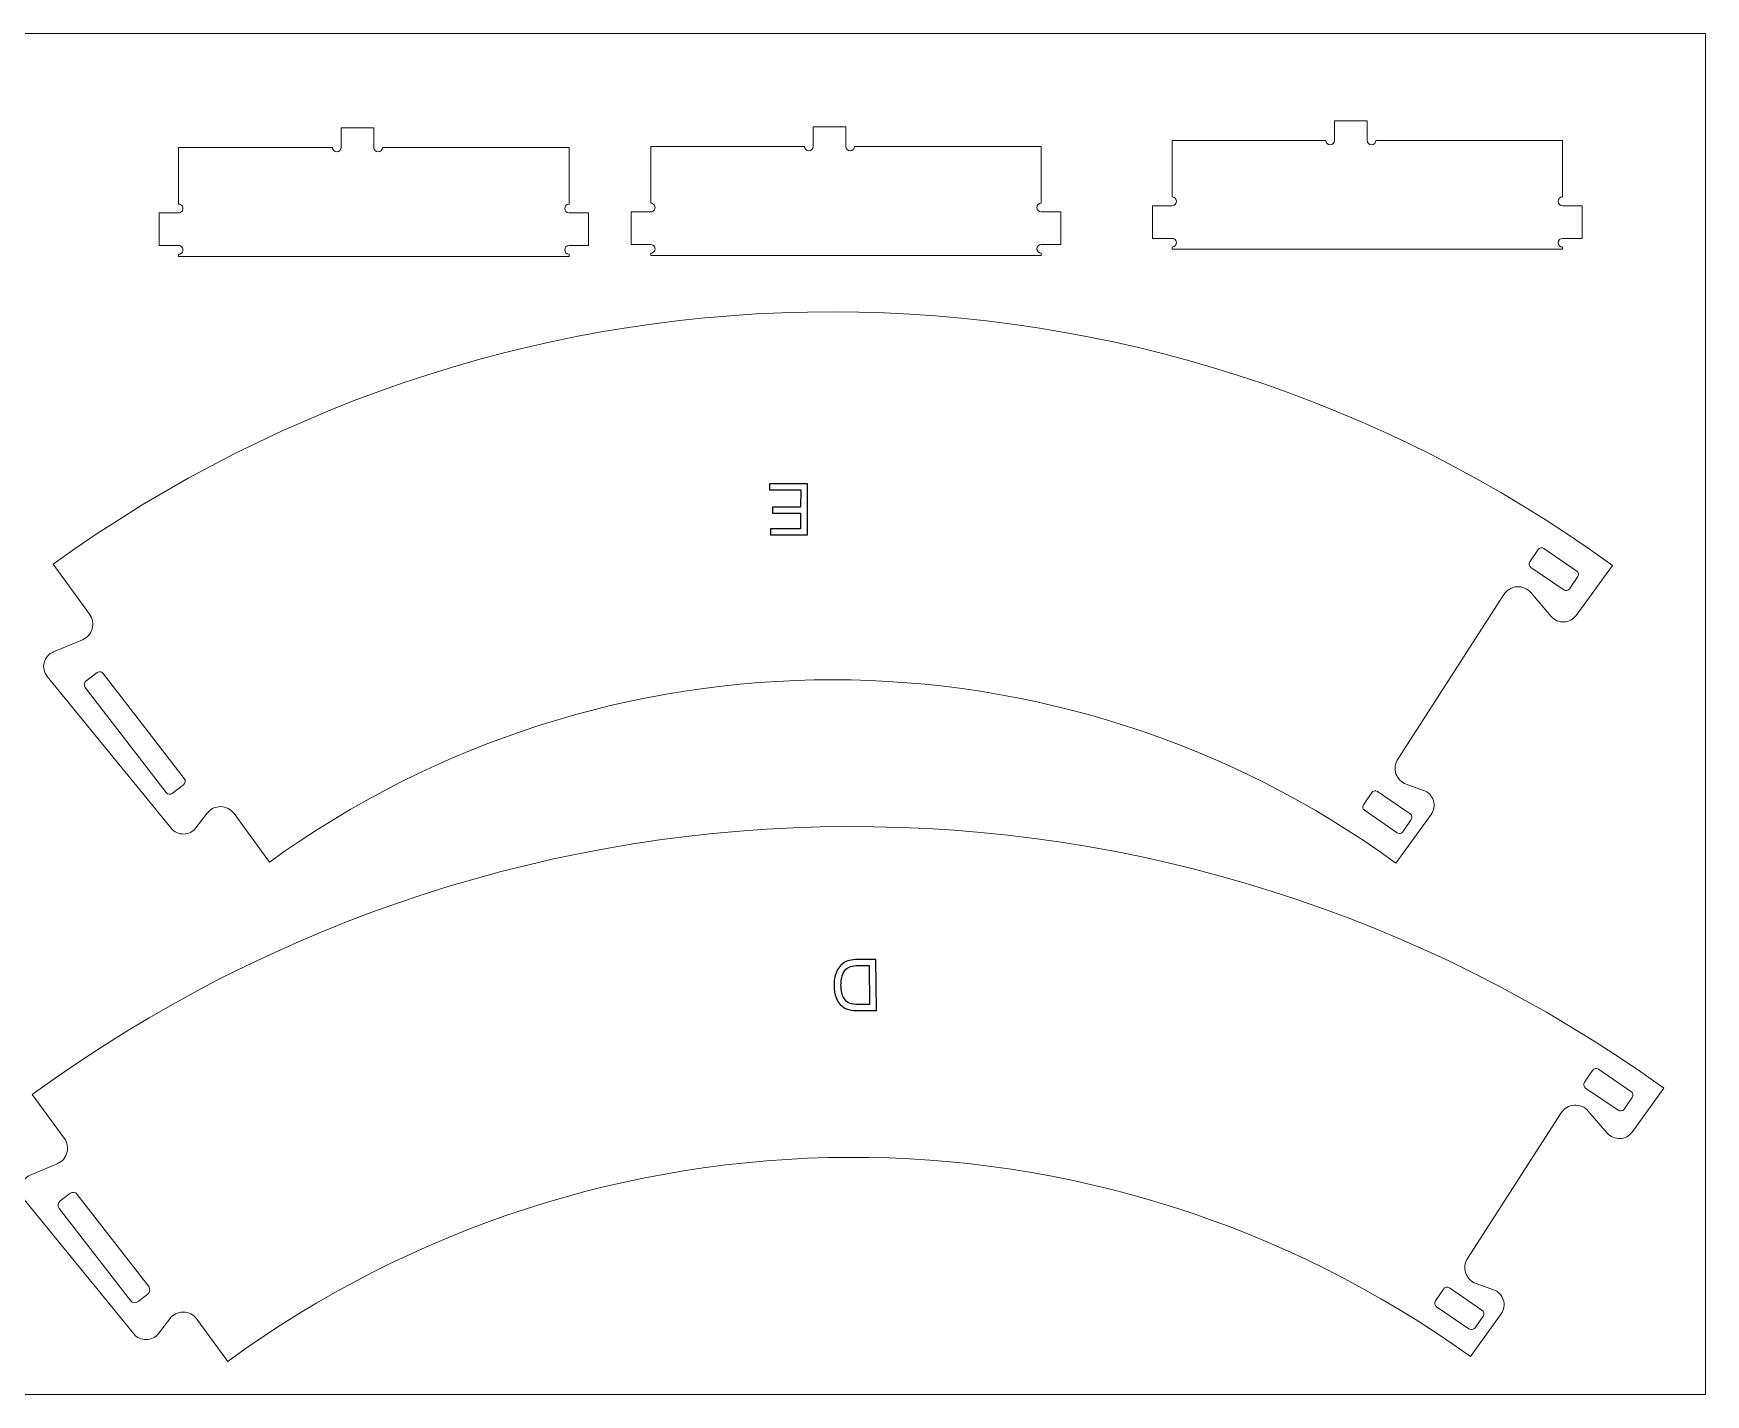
# Model space of a CAD drawing. Header units: centimetres. Extents: x -387 to -137, y -1458 to -1333.
# Drawn here: x -290.7 to -137.2, y -1457.6 to -1332.6 of the extents above; entities that cross this region are included whole.
import ezdxf

# ---------------------------------------------------------------- set-up
doc = ezdxf.new("R2010")
doc.units = ezdxf.units.CM
doc.header["$MEASUREMENT"] = 0
for name, color, linetype in [('decoupe', 7, 'Continuous'), ('lettres', 7, 'Continuous'), ('planche', 7, 'Continuous'), ('trous', 7, 'Continuous')]:
    doc.layers.add(name, color=color, linetype=linetype)

msp = doc.modelspace()

# ---------------------------------------------------------------- linework, layer by layer
at = {"layer": 'decoupe', "color": 5, "lineweight": 9}
for points, knots in [([(-279.17673, -1352.04428), (-279.17673, -1352.04428), (-277.37671, -1352.04428), (-277.37671, -1352.04428), (-277.23379, -1352.04428), (-277.1018, -1352.1205), (-277.03034, -1352.24425), (-276.95889, -1352.36799), (-276.95889, -1352.52055), (-277.03034, -1352.64429), (-277.1018, -1352.76803), (-277.23379, -1352.84425), (-277.37671, -1352.84425), (-277.37671, -1352.84425), (-277.37671, -1353.04422), (-277.37671, -1353.04422), (-277.37671, -1353.04422), (-241.52679, -1353.04422), (-241.52679, -1353.04422), (-241.52679, -1353.04422), (-241.52679, -1352.84425), (-241.52679, -1352.84425), (-241.74766, -1352.84425), (-241.92683, -1352.6652), (-241.92683, -1352.44433), (-241.92683, -1352.22333), (-241.74766, -1352.04428), (-241.52679, -1352.04428), (-241.52679, -1352.04428), (-239.72677, -1352.04428), (-239.72677, -1352.04428), (-239.72677, -1352.04428), (-239.72677, -1349.04425), (-239.72677, -1349.04425), (-239.72677, -1349.04425), (-241.52679, -1349.04425), (-241.52679, -1349.04425), (-241.74766, -1349.04425), (-241.92683, -1348.8652), (-241.92683, -1348.64432), (-241.92683, -1348.42333), (-241.74766, -1348.24428), (-241.52679, -1348.24428), (-241.52679, -1348.24428), (-241.52679, -1343.0443), (-241.52679, -1343.0443), (-241.52679, -1343.0443), (-258.65172, -1343.0443), (-258.65172, -1343.0443), (-258.65172, -1343.26518), (-258.83088, -1343.44423), (-259.05176, -1343.44423), (-259.27264, -1343.44423), (-259.4518, -1343.26518), (-259.4518, -1343.0443), (-259.4518, -1343.0443), (-259.4518, -1341.24428), (-259.4518, -1341.24428), (-259.4518, -1341.24428), (-262.45172, -1341.24428), (-262.45172, -1341.24428), (-262.45172, -1341.24428), (-262.45172, -1343.0443), (-262.45172, -1343.0443), (-262.45172, -1343.26518), (-262.63089, -1343.44423), (-262.85176, -1343.44423), (-263.07264, -1343.44423), (-263.25181, -1343.26518), (-263.25181, -1343.0443), (-263.25181, -1343.0443), (-277.37671, -1343.0443), (-277.37671, -1343.0443), (-277.37671, -1343.0443), (-277.37671, -1348.24428), (-277.37671, -1348.24428), (-277.23379, -1348.24428), (-277.1018, -1348.3205), (-277.03034, -1348.44424), (-276.95889, -1348.56799), (-276.95889, -1348.72055), (-277.03034, -1348.84429), (-277.1018, -1348.96803), (-277.23379, -1349.04425), (-277.37671, -1349.04425), (-277.37671, -1349.04425), (-279.17673, -1349.04425), (-279.17673, -1349.04425), (-279.17673, -1349.04425), (-279.17673, -1352.04428), (-279.17673, -1352.04428)], [0, 0, 0, 0, 0.033333333, 0.033333333, 0.033333333, 0.066666667, 0.066666667, 0.066666667, 0.1, 0.1, 0.1, 0.133333333, 0.133333333, 0.133333333, 0.166666667, 0.166666667, 0.166666667, 0.2, 0.2, 0.2, 0.233333333, 0.233333333, 0.233333333, 0.266666667, 0.266666667, 0.266666667, 0.3, 0.3, 0.3, 0.333333333, 0.333333333, 0.333333333, 0.366666667, 0.366666667, 0.366666667, 0.4, 0.4, 0.4, 0.433333333, 0.433333333, 0.433333333, 0.466666667, 0.466666667, 0.466666667, 0.5, 0.5, 0.5, 0.533333333, 0.533333333, 0.533333333, 0.566666667, 0.566666667, 0.566666667, 0.6, 0.6, 0.6, 0.633333333, 0.633333333, 0.633333333, 0.666666667, 0.666666667, 0.666666667, 0.7, 0.7, 0.7, 0.733333333, 0.733333333, 0.733333333, 0.766666667, 0.766666667, 0.766666667, 0.8, 0.8, 0.8, 0.833333333, 0.833333333, 0.833333333, 0.866666667, 0.866666667, 0.866666667, 0.9, 0.9, 0.9, 0.933333333, 0.933333333, 0.933333333, 0.966666667, 0.966666667, 0.966666667, 1, 1, 1, 1]), ([(-235.8277, -1351.95392), (-235.8277, -1351.95392), (-234.02768, -1351.95392), (-234.02768, -1351.95392), (-233.88476, -1351.95392), (-233.75277, -1352.03014), (-233.68131, -1352.15389), (-233.60986, -1352.27763), (-233.60986, -1352.43019), (-233.68131, -1352.55393), (-233.75277, -1352.67767), (-233.88476, -1352.75389), (-234.02768, -1352.75389), (-234.02768, -1352.75389), (-234.02768, -1352.95386), (-234.02768, -1352.95386), (-234.02768, -1352.95386), (-198.17776, -1352.95386), (-198.17776, -1352.95386), (-198.17776, -1352.95386), (-198.17776, -1352.75389), (-198.17776, -1352.75389), (-198.39863, -1352.75389), (-198.5778, -1352.57484), (-198.5778, -1352.35397), (-198.5778, -1352.13297), (-198.39863, -1351.95392), (-198.17776, -1351.95392), (-198.17776, -1351.95392), (-196.37774, -1351.95392), (-196.37774, -1351.95392), (-196.37774, -1351.95392), (-196.37774, -1348.95389), (-196.37774, -1348.95389), (-196.37774, -1348.95389), (-198.17776, -1348.95389), (-198.17776, -1348.95389), (-198.39863, -1348.95389), (-198.5778, -1348.77484), (-198.5778, -1348.55396), (-198.5778, -1348.33297), (-198.39863, -1348.15392), (-198.17776, -1348.15392), (-198.17776, -1348.15392), (-198.17776, -1342.95394), (-198.17776, -1342.95394), (-198.17776, -1342.95394), (-215.30269, -1342.95394), (-215.30269, -1342.95394), (-215.30269, -1343.17482), (-215.48185, -1343.35387), (-215.70273, -1343.35387), (-215.92361, -1343.35387), (-216.10277, -1343.17482), (-216.10277, -1342.95394), (-216.10277, -1342.95394), (-216.10277, -1341.15392), (-216.10277, -1341.15392), (-216.10277, -1341.15392), (-219.10269, -1341.15392), (-219.10269, -1341.15392), (-219.10269, -1341.15392), (-219.10269, -1342.95394), (-219.10269, -1342.95394), (-219.10269, -1343.17482), (-219.28186, -1343.35387), (-219.50273, -1343.35387), (-219.72361, -1343.35387), (-219.90278, -1343.17482), (-219.90278, -1342.95394), (-219.90278, -1342.95394), (-234.02768, -1342.95394), (-234.02768, -1342.95394), (-234.02768, -1342.95394), (-234.02768, -1348.15392), (-234.02768, -1348.15392), (-233.88476, -1348.15392), (-233.75277, -1348.23014), (-233.68131, -1348.35388), (-233.60986, -1348.47763), (-233.60986, -1348.63019), (-233.68131, -1348.75393), (-233.75277, -1348.87767), (-233.88476, -1348.95389), (-234.02768, -1348.95389), (-234.02768, -1348.95389), (-235.8277, -1348.95389), (-235.8277, -1348.95389), (-235.8277, -1348.95389), (-235.8277, -1351.95392), (-235.8277, -1351.95392)], [0, 0, 0, 0, 0.033333333, 0.033333333, 0.033333333, 0.066666667, 0.066666667, 0.066666667, 0.1, 0.1, 0.1, 0.133333333, 0.133333333, 0.133333333, 0.166666667, 0.166666667, 0.166666667, 0.2, 0.2, 0.2, 0.233333333, 0.233333333, 0.233333333, 0.266666667, 0.266666667, 0.266666667, 0.3, 0.3, 0.3, 0.333333333, 0.333333333, 0.333333333, 0.366666667, 0.366666667, 0.366666667, 0.4, 0.4, 0.4, 0.433333333, 0.433333333, 0.433333333, 0.466666667, 0.466666667, 0.466666667, 0.5, 0.5, 0.5, 0.533333333, 0.533333333, 0.533333333, 0.566666667, 0.566666667, 0.566666667, 0.6, 0.6, 0.6, 0.633333333, 0.633333333, 0.633333333, 0.666666667, 0.666666667, 0.666666667, 0.7, 0.7, 0.7, 0.733333333, 0.733333333, 0.733333333, 0.766666667, 0.766666667, 0.766666667, 0.8, 0.8, 0.8, 0.833333333, 0.833333333, 0.833333333, 0.866666667, 0.866666667, 0.866666667, 0.9, 0.9, 0.9, 0.933333333, 0.933333333, 0.933333333, 0.966666667, 0.966666667, 0.966666667, 1, 1, 1, 1]), ([(-187.9542, -1351.38687), (-187.9542, -1351.38687), (-186.15418, -1351.38687), (-186.15418, -1351.38687), (-186.01126, -1351.38687), (-185.87927, -1351.46309), (-185.80781, -1351.58684), (-185.73636, -1351.71058), (-185.73636, -1351.86314), (-185.80781, -1351.98688), (-185.87927, -1352.11062), (-186.01126, -1352.18684), (-186.15418, -1352.18684), (-186.15418, -1352.18684), (-186.15418, -1352.38681), (-186.15418, -1352.38681), (-186.15418, -1352.38681), (-150.30426, -1352.38681), (-150.30426, -1352.38681), (-150.30426, -1352.38681), (-150.30426, -1352.18684), (-150.30426, -1352.18684), (-150.52513, -1352.18684), (-150.7043, -1352.00779), (-150.7043, -1351.78692), (-150.7043, -1351.56592), (-150.52513, -1351.38687), (-150.30426, -1351.38687), (-150.30426, -1351.38687), (-148.50424, -1351.38687), (-148.50424, -1351.38687), (-148.50424, -1351.38687), (-148.50424, -1348.38684), (-148.50424, -1348.38684), (-148.50424, -1348.38684), (-150.30426, -1348.38684), (-150.30426, -1348.38684), (-150.52513, -1348.38684), (-150.7043, -1348.20779), (-150.7043, -1347.98691), (-150.7043, -1347.76592), (-150.52513, -1347.58687), (-150.30426, -1347.58687), (-150.30426, -1347.58687), (-150.30426, -1342.38689), (-150.30426, -1342.38689), (-150.30426, -1342.38689), (-167.42919, -1342.38689), (-167.42919, -1342.38689), (-167.42919, -1342.60777), (-167.60835, -1342.78682), (-167.82923, -1342.78682), (-168.05011, -1342.78682), (-168.22927, -1342.60777), (-168.22927, -1342.38689), (-168.22927, -1342.38689), (-168.22927, -1340.58687), (-168.22927, -1340.58687), (-168.22927, -1340.58687), (-171.22919, -1340.58687), (-171.22919, -1340.58687), (-171.22919, -1340.58687), (-171.22919, -1342.38689), (-171.22919, -1342.38689), (-171.22919, -1342.60777), (-171.40836, -1342.78682), (-171.62923, -1342.78682), (-171.85011, -1342.78682), (-172.02928, -1342.60777), (-172.02928, -1342.38689), (-172.02928, -1342.38689), (-186.15418, -1342.38689), (-186.15418, -1342.38689), (-186.15418, -1342.38689), (-186.15418, -1347.58687), (-186.15418, -1347.58687), (-186.01126, -1347.58687), (-185.87927, -1347.66309), (-185.80781, -1347.78683), (-185.73636, -1347.91058), (-185.73636, -1348.06314), (-185.80781, -1348.18688), (-185.87927, -1348.31062), (-186.01126, -1348.38684), (-186.15418, -1348.38684), (-186.15418, -1348.38684), (-187.9542, -1348.38684), (-187.9542, -1348.38684), (-187.9542, -1348.38684), (-187.9542, -1351.38687), (-187.9542, -1351.38687)], [0, 0, 0, 0, 0.033333333, 0.033333333, 0.033333333, 0.066666667, 0.066666667, 0.066666667, 0.1, 0.1, 0.1, 0.133333333, 0.133333333, 0.133333333, 0.166666667, 0.166666667, 0.166666667, 0.2, 0.2, 0.2, 0.233333333, 0.233333333, 0.233333333, 0.266666667, 0.266666667, 0.266666667, 0.3, 0.3, 0.3, 0.333333333, 0.333333333, 0.333333333, 0.366666667, 0.366666667, 0.366666667, 0.4, 0.4, 0.4, 0.433333333, 0.433333333, 0.433333333, 0.466666667, 0.466666667, 0.466666667, 0.5, 0.5, 0.5, 0.533333333, 0.533333333, 0.533333333, 0.566666667, 0.566666667, 0.566666667, 0.6, 0.6, 0.6, 0.633333333, 0.633333333, 0.633333333, 0.666666667, 0.666666667, 0.666666667, 0.7, 0.7, 0.7, 0.733333333, 0.733333333, 0.733333333, 0.766666667, 0.766666667, 0.766666667, 0.8, 0.8, 0.8, 0.833333333, 0.833333333, 0.833333333, 0.866666667, 0.866666667, 0.866666667, 0.9, 0.9, 0.9, 0.933333333, 0.933333333, 0.933333333, 0.966666667, 0.966666667, 0.966666667, 1, 1, 1, 1]), ([(-151.33056, -1386.11162), (-151.33056, -1386.11162), (-153.20817, -1383.91911), (-153.20817, -1383.91911), (-153.5267, -1383.54704), (-154.00222, -1383.34751), (-154.49083, -1383.38081), (-154.97943, -1383.41411), (-155.42349, -1383.67634), (-155.68862, -1384.08814), (-155.68862, -1384.08814), (-165.43105, -1399.21791), (-165.43105, -1399.21791), (-165.68769, -1399.61647), (-165.74792, -1400.11058), (-165.59433, -1400.55908), (-165.44074, -1401.00758), (-165.09048, -1401.3612), (-164.64339, -1401.51888), (-164.64339, -1401.51888), (-163.05041, -1402.08055), (-163.05041, -1402.08055), (-162.61854, -1402.23288), (-162.28395, -1402.58032), (-162.14802, -1403.01766), (-162.01208, -1403.4551), (-162.09077, -1403.93096), (-162.36028, -1404.30127), (-162.36028, -1404.30127), (-165.60244, -1408.75618), (-165.60244, -1408.75618), (-196.4314, -1386.34648), (-238.17774, -1386.31285), (-269.04276, -1408.67286), (-269.04276, -1408.67286), (-272.27774, -1404.21273), (-272.27774, -1404.21273), (-272.56522, -1403.8164), (-273.02306, -1403.57924), (-273.51256, -1403.57292), (-274.00206, -1403.5666), (-274.46585, -1403.79198), (-274.76337, -1404.18086), (-274.76337, -1404.18086), (-275.78983, -1405.52215), (-275.78983, -1405.52215), (-276.05933, -1405.87434), (-276.47523, -1406.08384), (-276.91862, -1406.09081), (-277.36212, -1406.09777), (-277.78431, -1405.90141), (-278.06475, -1405.55785), (-278.06475, -1405.55785), (-289.44342, -1391.61688), (-289.44342, -1391.61688), (-289.73315, -1391.26204), (-289.83804, -1390.79103), (-289.72649, -1390.3467), (-289.61482, -1389.90247), (-289.29976, -1389.53696), (-288.87681, -1389.36116), (-288.87681, -1389.36116), (-286.21144, -1388.25299), (-286.21144, -1388.25299), (-285.77348, -1388.07092), (-285.44309, -1387.69857), (-285.31456, -1387.24216), (-285.18592, -1386.78575), (-285.27337, -1386.29559), (-285.55168, -1385.91171), (-285.55168, -1385.91171), (-288.88787, -1381.31207), (-288.88787, -1381.31207), (-246.16672, -1350.36306), (-188.38451, -1350.40961), (-145.71328, -1381.42752), (-145.71328, -1381.42752), (-149.05687, -1386.02166), (-149.05687, -1386.02166), (-149.31789, -1386.38036), (-149.72869, -1386.59975), (-150.17197, -1386.61728), (-150.61513, -1386.63482), (-151.0421, -1386.44845), (-151.33056, -1386.11162)], [0, 0, 0, 0, 0.035714286, 0.035714286, 0.035714286, 0.071428571, 0.071428571, 0.071428571, 0.107142857, 0.107142857, 0.107142857, 0.142857143, 0.142857143, 0.142857143, 0.178571429, 0.178571429, 0.178571429, 0.214285714, 0.214285714, 0.214285714, 0.25, 0.25, 0.25, 0.285714286, 0.285714286, 0.285714286, 0.321428571, 0.321428571, 0.321428571, 0.357142857, 0.357142857, 0.357142857, 0.392857143, 0.392857143, 0.392857143, 0.428571429, 0.428571429, 0.428571429, 0.464285714, 0.464285714, 0.464285714, 0.5, 0.5, 0.5, 0.535714286, 0.535714286, 0.535714286, 0.571428571, 0.571428571, 0.571428571, 0.607142857, 0.607142857, 0.607142857, 0.642857143, 0.642857143, 0.642857143, 0.678571429, 0.678571429, 0.678571429, 0.714285714, 0.714285714, 0.714285714, 0.75, 0.75, 0.75, 0.785714286, 0.785714286, 0.785714286, 0.821428571, 0.821428571, 0.821428571, 0.857142857, 0.857142857, 0.857142857, 0.892857143, 0.892857143, 0.892857143, 0.928571429, 0.928571429, 0.928571429, 0.964285714, 0.964285714, 0.964285714, 1, 1, 1, 1]), ([(-291.5573, -1439.66801), (-291.5573, -1439.66801), (-291.5573, -1439.66813), (-291.5573, -1439.66813), (-291.5573, -1439.66813), (-281.49497, -1451.99197), (-281.49497, -1451.99197), (-281.21404, -1452.33593), (-280.79114, -1452.53224), (-280.34708, -1452.52477), (-279.90303, -1452.51719), (-279.48698, -1452.30661), (-279.21801, -1451.95325), (-279.21801, -1451.95325), (-278.19485, -1450.60913), (-278.19485, -1450.60913), (-277.89861, -1450.2201), (-277.43626, -1449.99354), (-276.94731, -1449.9981), (-276.45836, -1450.00253), (-276.00021, -1450.2375), (-275.71118, -1450.63186), (-275.71118, -1450.63186), (-272.85859, -1454.52531), (-272.85859, -1454.52531), (-238.93146, -1429.70328), (-192.88807, -1429.51944), (-158.76381, -1454.06975), (-158.76381, -1454.06975), (-155.9424, -1450.15364), (-155.9424, -1450.15364), (-155.67502, -1449.78251), (-155.59849, -1449.30698), (-155.73583, -1448.87065), (-155.87316, -1448.43444), (-156.20836, -1448.08848), (-156.64015, -1447.93741), (-156.64015, -1447.93741), (-158.23466, -1447.37967), (-158.23466, -1447.37967), (-158.68274, -1447.22286), (-159.03424, -1446.86953), (-159.18859, -1446.4206), (-159.34294, -1445.97167), (-159.2831, -1445.47681), (-159.02617, -1445.0776), (-159.02617, -1445.0776), (-150.41486, -1431.69947), (-150.41486, -1431.69947), (-150.15019, -1431.28826), (-149.70692, -1431.02599), (-149.21906, -1430.99209), (-148.73107, -1430.95819), (-148.25587, -1431.1566), (-147.93673, -1431.52726), (-147.93673, -1431.52726), (-146.1897, -1433.557), (-146.1897, -1433.557), (-145.89997, -1433.89361), (-145.47188, -1434.07885), (-145.02823, -1434.05965), (-144.58445, -1434.04045), (-144.1739, -1433.81897), (-143.91426, -1433.45868), (-143.91426, -1433.45868), (-141.00793, -1429.42453), (-141.00793, -1429.42453), (-185.80697, -1397.17526), (-246.27062, -1397.41669), (-290.81071, -1430.02267), (-290.81071, -1430.02267), (-287.87226, -1434.03348), (-287.87226, -1434.03348), (-287.59164, -1434.41648), (-287.50207, -1434.90692), (-287.6291, -1435.36441), (-287.75625, -1435.82189), (-288.08601, -1436.19584), (-288.5239, -1436.37919), (-288.5239, -1436.37919), (-290.99418, -1437.41351), (-290.99418, -1437.41351), (-291.41618, -1437.59018), (-291.73006, -1437.95569), (-291.84088, -1438.39964), (-291.95181, -1438.84347), (-291.84664, -1439.31362), (-291.5573, -1439.66801)], [0, 0, 0, 0, 0.034482759, 0.034482759, 0.034482759, 0.068965517, 0.068965517, 0.068965517, 0.103448276, 0.103448276, 0.103448276, 0.137931034, 0.137931034, 0.137931034, 0.172413793, 0.172413793, 0.172413793, 0.206896552, 0.206896552, 0.206896552, 0.24137931, 0.24137931, 0.24137931, 0.275862069, 0.275862069, 0.275862069, 0.310344828, 0.310344828, 0.310344828, 0.344827586, 0.344827586, 0.344827586, 0.379310345, 0.379310345, 0.379310345, 0.413793103, 0.413793103, 0.413793103, 0.448275862, 0.448275862, 0.448275862, 0.482758621, 0.482758621, 0.482758621, 0.517241379, 0.517241379, 0.517241379, 0.551724138, 0.551724138, 0.551724138, 0.586206897, 0.586206897, 0.586206897, 0.620689655, 0.620689655, 0.620689655, 0.655172414, 0.655172414, 0.655172414, 0.689655172, 0.689655172, 0.689655172, 0.724137931, 0.724137931, 0.724137931, 0.75862069, 0.75862069, 0.75862069, 0.793103448, 0.793103448, 0.793103448, 0.827586207, 0.827586207, 0.827586207, 0.862068966, 0.862068966, 0.862068966, 0.896551724, 0.896551724, 0.896551724, 0.931034483, 0.931034483, 0.931034483, 0.965517241, 0.965517241, 0.965517241, 1, 1, 1, 1])]:
    msp.add_open_spline(points, degree=3, knots=knots, dxfattribs=at)
at = {"layer": 'lettres', "color": 230}
for points, knots in [([(-219.63266, -1373.93664), (-219.63266, -1373.93664), (-219.64407, -1378.61905), (-219.64407, -1378.61905), (-219.64407, -1378.61905), (-223.03022, -1378.61088), (-223.03022, -1378.61088), (-223.03022, -1378.61088), (-223.02868, -1378.05814), (-223.02868, -1378.05814), (-223.02868, -1378.05814), (-220.26285, -1378.06473), (-220.26285, -1378.06473), (-220.26285, -1378.06473), (-220.25842, -1376.63112), (-220.25842, -1376.63112), (-220.25842, -1376.63112), (-222.84874, -1376.62467), (-222.84874, -1376.62467), (-222.84874, -1376.62467), (-222.84721, -1376.07521), (-222.84721, -1376.07521), (-222.84721, -1376.07521), (-220.25689, -1376.08166), (-220.25689, -1376.08166), (-220.25689, -1376.08166), (-220.25343, -1374.48778), (-220.25343, -1374.48778), (-220.25343, -1374.48778), (-223.12828, -1374.48002), (-223.12828, -1374.48002), (-223.12828, -1374.48002), (-223.12675, -1373.92838), (-223.12675, -1373.92838), (-223.12675, -1373.92838), (-219.63266, -1373.93664), (-219.63266, -1373.93664)], [0, 0, 0, 0, 0.083333333, 0.083333333, 0.083333333, 0.166666667, 0.166666667, 0.166666667, 0.25, 0.25, 0.25, 0.333333333, 0.333333333, 0.333333333, 0.416666667, 0.416666667, 0.416666667, 0.5, 0.5, 0.5, 0.583333333, 0.583333333, 0.583333333, 0.666666667, 0.666666667, 0.666666667, 0.75, 0.75, 0.75, 0.833333333, 0.833333333, 0.833333333, 0.916666667, 0.916666667, 0.916666667, 1, 1, 1, 1]), ([(-213.33998, -1417.60649), (-213.33998, -1417.60649), (-213.30493, -1422.28881), (-213.30493, -1422.28881), (-213.30493, -1422.28881), (-214.91731, -1422.30069), (-214.91731, -1422.30069), (-215.28143, -1422.30324), (-215.55951, -1422.28254), (-215.75156, -1422.23971), (-216.02108, -1422.17972), (-216.25047, -1422.06944), (-216.4408, -1421.90884), (-216.68911, -1421.7027), (-216.87659, -1421.43744), (-217.00107, -1421.11306), (-217.12557, -1420.78976), (-217.19028, -1420.41935), (-217.19303, -1420.0018), (-217.19554, -1419.6464), (-217.15646, -1419.33118), (-217.0758, -1419.05504), (-216.99513, -1418.77997), (-216.89029, -1418.5517), (-216.76128, -1418.37131), (-216.63335, -1418.18982), (-216.4922, -1418.04753), (-216.33781, -1417.94334), (-216.1845, -1417.83916), (-215.9984, -1417.75884), (-215.78056, -1417.70454), (-215.56274, -1417.64916), (-215.31211, -1417.6209), (-215.02976, -1417.61869), (-215.02976, -1417.61869), (-213.33998, -1417.60649), (-213.33998, -1417.60649)], [0, 0, 0, 0, 0.083333333, 0.083333333, 0.083333333, 0.166666667, 0.166666667, 0.166666667, 0.25, 0.25, 0.25, 0.333333333, 0.333333333, 0.333333333, 0.416666667, 0.416666667, 0.416666667, 0.5, 0.5, 0.5, 0.583333333, 0.583333333, 0.583333333, 0.666666667, 0.666666667, 0.666666667, 0.75, 0.75, 0.75, 0.833333333, 0.833333333, 0.833333333, 0.916666667, 0.916666667, 0.916666667, 1, 1, 1, 1]), ([(-213.95482, -1418.16277), (-213.95482, -1418.16277), (-214.9545, -1418.17112), (-214.9545, -1418.17112), (-215.26412, -1418.17345), (-215.50602, -1418.20385), (-215.68132, -1418.26233), (-215.8566, -1418.32081), (-215.99583, -1418.40314), (-216.09897, -1418.50821), (-216.24447, -1418.65596), (-216.35815, -1418.85484), (-216.43783, -1419.10373), (-216.5186, -1419.35152), (-216.55665, -1419.65258), (-216.55415, -1420.00688), (-216.5511, -1420.49637), (-216.46783, -1420.87216), (-216.30434, -1421.13425), (-216.14195, -1421.39526), (-215.94502, -1421.56999), (-215.71464, -1421.65847), (-215.54758, -1421.72104), (-215.28037, -1421.7505), (-214.91188, -1421.74794), (-214.91188, -1421.74794), (-213.92854, -1421.74073), (-213.92854, -1421.74073), (-213.92854, -1421.74073), (-213.95482, -1418.16277), (-213.95482, -1418.16277)], [0, 0, 0, 0, 0.1, 0.1, 0.1, 0.2, 0.2, 0.2, 0.3, 0.3, 0.3, 0.4, 0.4, 0.4, 0.5, 0.5, 0.5, 0.6, 0.6, 0.6, 0.7, 0.7, 0.7, 0.8, 0.8, 0.8, 0.9, 0.9, 0.9, 1, 1, 1, 1])]:
    msp.add_open_spline(points, degree=3, knots=knots, dxfattribs=at)
at = {"layer": 'planche', "lineweight": 20}
msp.add_lwpolyline([(-387.16598, -1457.56823), (-137.16598, -1457.56823), (-137.16598, -1332.56823), (-387.16598, -1332.56823), (-387.16598, -1457.56823)], close=True, dxfattribs=at)
at = {"layer": 'trous', "color": 3, "lineweight": 20}
for points in [[(-153.20223, -1381.60415), (-153.20223, -1381.60415), (-150.18339, -1383.6715), (-150.18339, -1383.6715), (-150.01519, -1383.78669), (-149.78335, -1383.74331), (-149.66817, -1383.57512), (-149.66817, -1383.57512), (-148.90045, -1382.45407), (-148.90045, -1382.45407), (-148.78526, -1382.28586), (-148.82864, -1382.05403), (-148.99684, -1381.93884), (-148.99684, -1381.93884), (-152.01568, -1379.87149), (-152.01568, -1379.87149), (-152.18388, -1379.7563), (-152.41571, -1379.79967), (-152.5309, -1379.96787), (-152.5309, -1379.96787), (-153.29862, -1381.08892), (-153.29862, -1381.08892), (-153.41379, -1381.25711), (-153.37043, -1381.48896), (-153.20223, -1381.60415)], [(-284.85677, -1391.26651), (-284.85677, -1391.26651), (-285.88609, -1392.05909), (-285.88609, -1392.05909), (-286.0606, -1392.19345), (-286.09344, -1392.44617), (-285.95906, -1392.62069), (-285.95906, -1392.62069), (-278.51647, -1402.2865), (-278.51647, -1402.2865), (-278.38209, -1402.46102), (-278.12937, -1402.49385), (-277.95487, -1402.35949), (-277.95487, -1402.35949), (-276.92554, -1401.56691), (-276.92554, -1401.56691), (-276.75104, -1401.43255), (-276.71819, -1401.17983), (-276.85257, -1401.00531), (-276.85257, -1401.00531), (-284.29517, -1391.3395), (-284.29517, -1391.3395), (-284.42954, -1391.16498), (-284.68226, -1391.13215), (-284.85677, -1391.26651)], [(-168.48906, -1403.90993), (-168.48906, -1403.90993), (-165.47023, -1405.97728), (-165.47023, -1405.97728), (-165.30202, -1406.09247), (-165.07018, -1406.04909), (-164.955, -1405.8809), (-164.955, -1405.8809), (-164.18729, -1404.75985), (-164.18729, -1404.75985), (-164.0721, -1404.59164), (-164.11547, -1404.35981), (-164.28368, -1404.24462), (-164.28368, -1404.24462), (-167.30251, -1402.17727), (-167.30251, -1402.17727), (-167.47072, -1402.06209), (-167.70255, -1402.10545), (-167.81774, -1402.27365), (-167.81774, -1402.27365), (-168.58545, -1403.3947), (-168.58545, -1403.3947), (-168.70063, -1403.56289), (-168.65727, -1403.79474), (-168.48906, -1403.90993)], [(-148.17539, -1429.43541), (-148.17539, -1429.43541), (-145.20047, -1431.46165), (-145.20047, -1431.46165), (-145.01851, -1431.58559), (-144.76825, -1431.53812), (-144.64432, -1431.35616), (-144.64432, -1431.35616), (-143.9128, -1430.28216), (-143.9128, -1430.28216), (-143.78887, -1430.1002), (-143.83634, -1429.84994), (-144.0183, -1429.726), (-144.0183, -1429.726), (-146.99323, -1427.69976), (-146.99323, -1427.69976), (-147.17519, -1427.57582), (-147.42545, -1427.62329), (-147.54938, -1427.80525), (-147.54938, -1427.80525), (-148.28089, -1428.87926), (-148.28089, -1428.87926), (-148.40483, -1429.06121), (-148.35735, -1429.31147), (-148.17539, -1429.43541)], [(-288.2545, -1439.77973), (-288.2545, -1439.77973), (-287.36923, -1439.09451), (-287.36923, -1439.09451), (-287.15599, -1438.92946), (-286.8465, -1438.96888), (-286.68145, -1439.18212), (-286.68145, -1439.18212), (-280.12015, -1447.65894), (-280.12015, -1447.65894), (-279.9551, -1447.87217), (-279.99452, -1448.18167), (-280.20776, -1448.34672), (-280.20776, -1448.34672), (-281.09303, -1449.03194), (-281.09303, -1449.03194), (-281.30626, -1449.19699), (-281.61576, -1449.15756), (-281.78081, -1448.94433), (-281.78081, -1448.94433), (-288.3421, -1440.46751), (-288.3421, -1440.46751), (-288.50715, -1440.25427), (-288.46773, -1439.94478), (-288.2545, -1439.77973)], [(-161.86257, -1449.51447), (-161.86257, -1449.51447), (-158.88764, -1451.54072), (-158.88764, -1451.54072), (-158.70568, -1451.66465), (-158.45542, -1451.61718), (-158.33149, -1451.43522), (-158.33149, -1451.43522), (-157.59998, -1450.36122), (-157.59998, -1450.36122), (-157.47604, -1450.17926), (-157.52352, -1449.929), (-157.70548, -1449.80507), (-157.70548, -1449.80507), (-160.6804, -1447.77882), (-160.6804, -1447.77882), (-160.86236, -1447.65489), (-161.11262, -1447.70236), (-161.23655, -1447.88432), (-161.23655, -1447.88432), (-161.96807, -1448.95832), (-161.96807, -1448.95832), (-162.092, -1449.14028), (-162.04453, -1449.39054), (-161.86257, -1449.51447)]]:
    msp.add_open_spline(points, degree=3, knots=[0, 0, 0, 0, 0.125, 0.125, 0.125, 0.25, 0.25, 0.25, 0.375, 0.375, 0.375, 0.5, 0.5, 0.5, 0.625, 0.625, 0.625, 0.75, 0.75, 0.75, 0.875, 0.875, 0.875, 1, 1, 1, 1], dxfattribs=at)

doc.saveas('drawing.dxf')
